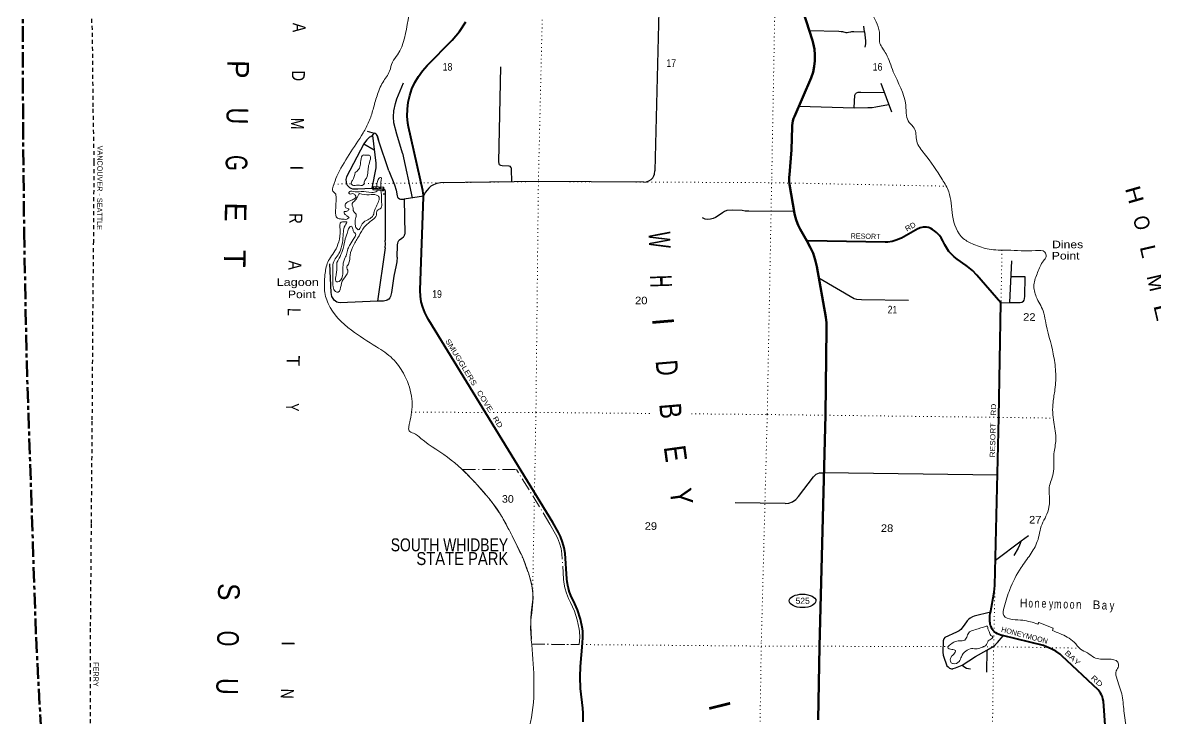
# Model space of a CAD drawing. Header units: feet. Extents: x -493433 to -244333, y 184684 to 373072.
# Drawn here: x -404161 to -377997, y 204018 to 220084 of the extents above; entities that cross this region are included whole.
import ezdxf
from ezdxf.enums import TextEntityAlignment as Align

# ---------------------------------------------------------------- set-up
doc = ezdxf.new("R2010")
doc.units = ezdxf.units.FT
doc.header["$LTSCALE"] = 60
for name, pattern in [('DOT_DASHED', [7.7, 5, -1.2, 0.3, -1.2]), ('DOTTED', [1.5, 0.3, -1.2]), ('LONG_DASH_SHORT_DASH', [9.9, 6, -1.2, 1.5, -1.2]), ('SHORT_DASHED', [2.7, 1.5, -1.2])]:
    doc.linetypes.add(name, pattern=pattern)
for name, color, linetype, lineweight in [('11', 7, 'LONG_DASH_SHORT_DASH', 60), ('17', 7, 'Continuous', 25), ('23', 7, 'Continuous', 70), ('26', 7, 'Continuous', 40), ('27', 7, 'Continuous', 13), ('29', 7, 'Continuous', 25), ('31', 7, 'Continuous', 13), ('33', 7, 'SHORT_DASHED', 25), ('39', 7, 'Continuous', 13), ('41', 7, 'Continuous', 13), ('44', 7, 'DOT_DASHED', 13), ('7', 7, 'DOTTED', 13)]:
    doc.layers.add(name, color=color, linetype=linetype, lineweight=lineweight)
doc.layers.add('42', color=7, linetype='Continuous')

msp = doc.modelspace()

# ---------------------------------------------------------------- linework, layer by layer
at = {"layer": '11'}
msp.add_lwpolyline([(-404160.52, 220592.79), (-404150.71, 217746.81), (-404126.18, 215249.21), (-404067.33, 212260.91), (-403851.54, 205886.88), (-403573.84, 200733.18), (-403573.84, 200733.18), (-403233.6, 196946.51), (-402772.6, 193374.28), (-402390.07, 191107.29), (-402061.5, 189326.08), (-401830.39, 188208.87), (-401606.95, 187175.87)], dxfattribs=at)
at = {"layer": '17'}
msp.add_ellipse((-386145.95, 206731.21), major_axis=(-309.24, 1), ratio=0.500121, dxfattribs=at)
at = {"layer": '23'}
for points in [[(-386047.18, 215048), (-386075.45, 215101.55), (-386198.18, 215313.68), (-386247.67, 215407.68), (-386287.06, 215506.33), (-386315.93, 215608.55), (-386329.28, 215678.91), (-386447.44, 216343.96), (-386455.88, 216429.52), (-386455.33, 216515.49), (-386450.79, 216566.05), (-386404.31, 217145.51), (-386385.39, 217679.09), (-386385.41, 217706.59), (-386381.12, 217761.35), (-386371.14, 217815.37), (-386355.56, 217868.05), (-386334.56, 217918.8), (-385945.48, 218808.83), (-385903.17, 218937.39), (-385874.53, 219069.67), (-385859.88, 219204.21), (-385859.37, 219339.55), (-385873, 219474.2), (-385900.64, 219606.69), (-385919.23, 219670.44), (-387316.25, 224036.28)], [(-385783.73, 203987.79), (-385750.63, 205675.76), (-385619.41, 211029.37), (-385590.2, 213019.88), (-385591.39, 213150.07), (-385606.17, 213279.42), (-385606.7, 213282.54), (-385815.49, 214452.3), (-385851.15, 214607.2), (-385902.81, 214757.51), (-385969.9, 214901.61), (-385970.39, 214902.53), (-386047.18, 215048)]]:
    msp.add_lwpolyline(points, dxfattribs=at)
at = {"layer": '26'}
for points in [[(-394809.96, 213269.53), (-394870.53, 213387.41), (-394918.44, 213510.97), (-394953.18, 213638.86), (-394974.35, 213769.68), (-394981.74, 213902), (-394981.73, 213912.57), (-394905.15, 216053.45), (-394904.27, 216078.23), (-394904.53, 216103.45), (-394906.23, 216148.88), (-394914.66, 216207.81), (-395244.35, 217677.01), (-395259.64, 217762.48), (-395275.2, 217923.26), (-395273.87, 218084.79), (-395255.66, 218245.29), (-395220.77, 218403.01), (-395169.59, 218556.22), (-395102.68, 218703.24), (-395020.76, 218842.46), (-394924.74, 218972.36), (-394815.67, 219091.5), (-394239.85, 219677.78), (-394072.42, 219883.19), (-393927.39, 220104.97)], [(-383357.31, 215359.59), (-383393.75, 215353.82), (-383429.39, 215344.28), (-383463.83, 215331.07), (-383486.13, 215320.18), (-383863.83, 215107.98), (-383885.82, 215097.73), (-383980.01, 215060.34), (-384077.6, 215032.99), (-384177.5, 215015.99), (-384239.83, 215010.75), (-386020.15, 215047.44), (-386047.18, 215048)], [(-379104.15, 203088.29), (-379197.86, 204418.73), (-379206.97, 204467.16), (-379221.1, 204514.36), (-379240.08, 204559.83), (-379263.71, 204603.07), (-379291.72, 204643.6), (-379320.81, 204677.78), (-380156.79, 205465.17), (-380196.08, 205499.6), (-380294.47, 205568.36), (-380399.51, 205626.46), (-380510.05, 205673.26), (-380582.21, 205696.77), (-381526.09, 205928.95), (-381530.25, 205929.72), (-381569.46, 205939.33), (-381607.45, 205952.98), (-381643.8, 205970.53), (-381678.12, 205991.79), (-381710.03, 206016.51), (-381739.18, 206044.44), (-381740.14, 206045.68), (-381763, 206078.93), (-381782.27, 206114.39), (-381797.72, 206151.67), (-381801.78, 206165.36), (-381809.2, 206190.35), (-381813.15, 206215.36), (-381819.31, 206254.31), (-381822.69, 206318.96), (-381819.29, 206383.6), (-381809.15, 206447.54), (-381807.72, 206454.09), (-381720.81, 206928.68), (-381703.39, 207082.97), (-381610.41, 210968.84), (-381567.25, 213613.53), (-382118.78, 214253.42), (-382223.5, 214358.66), (-382338.65, 214452.38), (-382370.26, 214474.8), (-382574.11, 214620.89), (-382643.74, 214674.43), (-382707.4, 214734.95), (-382764.38, 214801.79), (-382814.06, 214874.22), (-382855.9, 214951.45), (-382865.1, 214971.45), (-382905.83, 215047.77), (-382942.13, 215111.85), (-382981.32, 215165.46), (-383003.6, 215190.07), (-383026.2, 215215.03), (-383051.24, 215237.03), (-383087, 215267.66), (-383147.28, 215309.22), (-383186.57, 215330.62), (-383211.61, 215344.26), (-383236.57, 215350.95), (-383247.2, 215353.8), (-383283.63, 215359.58), (-383320.47, 215361.51), (-383357.31, 215359.59)], [(-391212.26, 203940.69), (-391213.15, 204136.3), (-391220.23, 204249.86), (-391273.49, 204705.58), (-391286.5, 204974.56), (-391273.94, 205218.28), (-391225.4, 205753.86), (-391217.73, 205892.02), (-391224.55, 206030.22), (-391231.78, 206088.34), (-391277.33, 206308.85), (-391345.69, 206523.38), (-391436.09, 206729.59), (-391482.64, 206817.16), (-391528.53, 206931.91), (-391562.18, 207050.83), (-391583.21, 207172.61), (-391589.35, 207241), (-391629.44, 207824.44), (-391651.85, 207958.92), (-391688.2, 208090.32), (-391738.09, 208217.2), (-391783.38, 208307.32), (-391916.66, 208544.05), (-394777.29, 213213.04), (-394809.96, 213269.53)]]:
    msp.add_lwpolyline(points, dxfattribs=at)
at = {"layer": '29'}
for p, q in [((-389401.67, 223148.22), (-389558.69, 216660.55)), ((-385993.51, 219898.66), (-385304.26, 219887.18)), ((-393126.72, 219063.25), (-393170.05, 216870.81)), ((-384339.92, 218687.65), (-384090.91, 218027.42)), ((-386224.78, 218155.64), (-384952.29, 218118.75)), ((-396202.83, 217580.79), (-396042.91, 217531.81)), ((-396076.16, 217474.43), (-396042.91, 217531.81)), ((-396076.16, 217474.43), (-396003.26, 216841.1)), ((-395972.52, 217475.58), (-395938.17, 217366.66)), ((-396279.59, 217286.84), (-396679.05, 216520.13)), ((-396279.59, 217286.84), (-396038.46, 217146.86)), ((-395701.2, 216663.59), (-395938.17, 217366.66)), ((-395383.6, 217068.82), (-395160.48, 216038.84)), ((-396005.73, 216728.3), (-396092.97, 216262.39)), ((-395787.37, 216198.89), (-395783.43, 215054.05)), ((-394899.87, 216077.13), (-395344.55, 216005.53)), ((-395344.55, 216005.53), (-395335.45, 215202.6)), ((-386345.63, 215725.48), (-387386.44, 215728.3)), ((-395789.01, 214881.59), (-395962.34, 213650.63)), ((-381361.21, 213617.51), (-381311.68, 214581.3)), ((-397033.99, 213848.74), (-397061.83, 214511.08)), ((-381001.29, 214212.18), (-381331.01, 214215.91)), ((-395962.34, 213650.63), (-396829.82, 213616.5)), ((-381643.92, 209636.54), (-385652.31, 209686.98)), ((-381889.05, 205593.96), (-381897.76, 205083.82))]:
    msp.add_line(p, q, dxfattribs=at)
for points in [[(-385304.26, 219887.18), (-385254.65, 219882.49), (-385225.42, 219877.18), (-385144.65, 219855.91), (-385115.42, 219854.85), (-385080.87, 219860.17), (-385027.73, 219875.05), (-385005.94, 219878.24), (-384961.3, 219878.24), (-384717.38, 219870.8), (-384730.66, 220004.79)], [(-384717.38, 219870.8), (-384695.06, 219664.5), (-384694, 219625.16), (-384695.06, 219593.25), (-384708.88, 219517.75)], [(-395383.6, 217068.82), (-395519.74, 217504.75), (-395587.76, 217768.48), (-395596.26, 217908.85), (-395583.51, 218044.96), (-395549.5, 218215.11), (-395515.48, 218325.7), (-395365.41, 218697.64)], [(-384952.29, 218118.75), (-384937.39, 218410.76), (-384924.64, 218442.66), (-384899.13, 218466.06), (-384860.87, 218476.69), (-384803.47, 218478.82), (-384263.54, 218472.44)], [(-384952.29, 218118.75), (-384639.79, 218121.51), (-384535.63, 218127.89), (-384450.6, 218140.66), (-384159.38, 218191.7)], [(-396076.16, 217474.43), (-396120.25, 217450.52), (-396145.76, 217435.63), (-396176.58, 217412.23), (-396209.53, 217380.33), (-396242.48, 217339.92), (-396279.59, 217286.84)], [(-395938.17, 217366.66), (-395973.04, 217478.17), (-395984.74, 217497.31), (-395998.55, 217510.07), (-396017.68, 217522.83), (-396042.91, 217531.81)], [(-396003.26, 216841.1), (-396001.48, 216809.8), (-396000.95, 216784.28), (-396005.73, 216728.3)], [(-395701.2, 216663.59), (-395567.56, 216339.26), (-395529.29, 216218.03), (-395508.04, 216088.29), (-395499.53, 216056.39), (-395484.65, 216035.12), (-395459.15, 216015.98), (-395429.38, 216005.35), (-395344.55, 216005.53)], [(-393170.05, 216870.81), (-393162.3, 216832.68), (-393158.05, 216820.99), (-393151.14, 216809.29), (-393139.98, 216801.85), (-393125.1, 216794.4), (-393085.25, 216785.89), (-392927.94, 216779.51), (-392910.4, 216769.94), (-392889.68, 216747.61), (-392878.52, 216730.6), (-392874.72, 216708.64)], [(-392874.72, 216708.64), (-392873.05, 216698.85), (-392868.56, 216405.46)], [(-389815.2, 216402.96), (-389746.79, 216411.56), (-389697.9, 216428.58), (-389642.63, 216464.73), (-389606.49, 216503.02), (-389578.86, 216545.55), (-389566.1, 216585.96), (-389558.69, 216660.55)], [(-396679.05, 216520.13), (-396689.15, 216489.19), (-396693.4, 216461.54), (-396690.22, 216396.68), (-396680.65, 216361.58), (-396662.58, 216329.68), (-396637.07, 216300.97), (-396611.56, 216278.64), (-396578.61, 216259.5), (-396540.35, 216246.73), (-396515.91, 216243.54), (-396473.39, 216242.48), (-396417.93, 216242.67)], [(-394511.57, 216384.92), (-394591.85, 216369.03), (-394670.5, 216341.38), (-394730.02, 216305.23), (-394781.04, 216262.69), (-394819.3, 216218.03), (-394859.69, 216164.86), (-394899.87, 216077.13)], [(-389815.2, 216402.96), (-392247.75, 216415.18), (-394511.57, 216384.92)], [(-396417.93, 216242.67), (-396092.97, 216262.39), (-395820, 216243.95)], [(-395820, 216243.95), (-395806.72, 216235.57), (-395803, 216231.31), (-395797.15, 216223.87), (-395791.84, 216215.36), (-395787.37, 216198.89)], [(-387386.44, 215728.3), (-387471.21, 215733.14), (-387542.42, 215743.77), (-387772, 215752.28), (-387895.29, 215743.77), (-387949.5, 215722.5), (-387997.33, 215688.47), (-388117.43, 215607.66), (-388158.88, 215582.13), (-388213.09, 215560.86), (-388269.42, 215548.1), (-388336.38, 215541.72), (-388392.71, 215548.1), (-388456.48, 215573.62)], [(-395507.52, 214664.38), (-395503.27, 214949.37), (-395497.95, 214989.78), (-395487.32, 215021.69), (-395470.32, 215053.59), (-395457.56, 215069.54), (-395405.48, 215109.95), (-395364.03, 215139.72), (-395354.47, 215148.23), (-395348.09, 215157.8), (-395342.77, 215170.56), (-395338.52, 215183.32), (-395335.45, 215202.6)], [(-395789.01, 214881.59), (-395781.74, 214972.77), (-395783.43, 215054.05)], [(-395507.52, 214664.38), (-395516.02, 214563.35), (-395530.9, 214486.79), (-395586.17, 214231.57), (-395637.19, 213853), (-395660.57, 213759.42), (-395675.45, 213727.52), (-395700.96, 213695.61), (-395739.22, 213672.22), (-395766.86, 213663.71), (-395828.5, 213653.08), (-395962.34, 213650.63)], [(-385772.15, 214193.28), (-384956.44, 213712.65), (-384896.92, 213695.64), (-384786.38, 213691.39), (-383702.25, 213678.63)], [(-381019.53, 213705.71), (-381010.16, 213770.61), (-381001.29, 214212.18)], [(-396829.82, 213616.5), (-396873.29, 213620.12), (-396902.52, 213629.69), (-396931.75, 213649.89), (-396962.04, 213678.6), (-396991.27, 213714.76), (-397017.31, 213763.68), (-397028.47, 213804.09), (-397033.99, 213848.74)], [(-381564.3, 213613.55), (-381361.21, 213617.51), (-381120.78, 213619.22)], [(-381120.78, 213619.22), (-381078.02, 213629.7), (-381044, 213650.97), (-381029.12, 213674.36), (-381019.53, 213705.71)], [(-386549.73, 208981.41), (-386461.47, 208986.83), (-386379.63, 209014.48), (-386299.91, 209069.78), (-386239.33, 209137.84), (-385890.71, 209597.24), (-385828, 209654.66), (-385796.11, 209675.93), (-385754.66, 209686.56), (-385652.31, 209686.98)], [(-386546.3, 208981.6), (-386549.73, 208981.41), (-387699.77, 208998.74)], [(-381689.23, 207674.64), (-381095.58, 208116.28), (-380929.83, 208239.59)], [(-381095.58, 208116.28), (-381131.13, 208016.99), (-381165.14, 207944.68), (-381269.3, 207780.91)], [(-381805.69, 206467.42), (-382184.43, 206379.32), (-382222.69, 206364.43), (-382275.84, 206334.66), (-382305.6, 206311.26), (-382345.99, 206270.85), (-382409.76, 206170.89), (-382490.54, 206073.05), (-382524.55, 206041.15), (-382586.2, 206004.99), (-382856.17, 205881.64), (-382883.8, 205851.86), (-382900.81, 205805.07), (-382905.06, 205549.85), (-382894.43, 205475.41), (-382890.18, 205456.27), (-382809.4, 205232.95), (-382786.02, 205205.3), (-382752, 205179.78), (-382705.24, 205164.89), (-382677.6, 205162.76), (-382664.85, 205167.02), (-382609.58, 205188.29), (-382460.78, 205248.68)], [(-382460.78, 205248.68), (-382152.54, 205449.89), (-381888.95, 205592.39), (-381742.27, 205677.46), (-381699.76, 205713.62), (-381644.49, 205773.17), (-381508.44, 205919.92)], [(-382460.78, 205248.68), (-382397, 205201.05), (-382358.74, 205179.78), (-382267.33, 205158.51)]]:
    msp.add_lwpolyline(points, dxfattribs=at)
at = {"layer": '29', "linetype": 'DOTTED', "lineweight": 100}
msp.add_arc((-395971.25, 216117.09), 161.25, 0.30804, 115.23451, dxfattribs=at)
at = {"layer": '31'}
for p, q in [((-396067.37, 216299.63), (-395817.94, 216282.72)), ((-395817.94, 216282.72), (-395823, 216207.88))]:
    msp.add_line(p, q, dxfattribs=at)
msp.add_lwpolyline([(-395823, 216207.88), (-396072.42, 216224.79), (-396067.37, 216299.63)], dxfattribs=at)
msp.add_lwpolyline([(-396063.89, 216232.23), (-396059.92, 216291.1), (-395826.46, 216275.27), (-395830.44, 216216.4)], close=True, dxfattribs=at)
at = {"layer": '33'}
msp.add_lwpolyline([(-402623.43, 221141.35), (-402554.78, 219848.29), (-402537.61, 218091.53), (-402515.53, 216863.45), (-402527.81, 215039.29), (-402544.96, 213266.47), (-402559.67, 210881.56), (-402579.3, 208506.47), (-402598.91, 206101.94), (-402603.81, 203496.22), (-402564.58, 201832.68), (-402552.32, 201143.21), (-402449.33, 199583.93), (-402441.97, 199483.33), (-402324.26, 197877.45), (-401491.92, 190222.06), (-401426.71, 189773.19), (-401240.34, 189086.18), (-401039.25, 188531.67), (-400709.5, 187871.52)], dxfattribs=at)
at = {"layer": '39'}
msp.add_lwpolyline([(-380711.95, 206196.52), (-380689.47, 206232.68), (-380355.55, 206100.77), (-380374.14, 206046.4)], dxfattribs=at)
for points in [[(-383728.48, 232807.23), (-383585.85, 232613.43), (-383593.6, 232399.47), (-383544.79, 232193.13), (-383555.97, 232055.92), (-383641.93, 231903.16), (-383639.11, 231495.27), (-383575.26, 231149.49), (-383505.17, 231082.3), (-383382.76, 230996.51), (-383333.74, 230816.42), (-383232.8, 230567.25), (-383179.88, 230370.97), (-383204.39, 230078.4), (-383476.7, 229073.06), (-383563.46, 228819.35), (-383730.71, 228594.55), (-384797.98, 227597.63), (-385162.34, 227198.76), (-385472.23, 226797.43), (-386530.88, 225616.69), (-386598.37, 225502.15), (-386532.37, 225428.93), (-386464.1, 225385.98), (-386488.98, 225301.37), (-386619.35, 225146.95), (-386646.18, 225043.26), (-386669.92, 224811.8), (-386653.1, 224452.65), (-386508.13, 223904.31), (-386260.7, 223298.6), (-385755.68, 222095.19), (-385445.94, 221713.1), (-385094.12, 221294.33), (-384995.97, 221202.68), (-384928.57, 221050.71), (-384833.05, 220882.35), (-384535.14, 220280.28), (-384365.42, 219798.37), (-384358.91, 219602.46), (-384297.24, 219490.91), (-384215.53, 219361.03), (-384049.28, 218951.83), (-383760.79, 218180.23), (-383742.53, 217937.79), (-383681.24, 217777.79), (-383567.26, 217647.65), (-383509.08, 217350.37), (-383335.81, 217062.26), (-382916.86, 216457.2), (-382769.74, 216179.4), (-382681.27, 215629.49), (-382433.25, 215098.49), (-382190.16, 214963.27), (-381837.92, 214851.4), (-381412.33, 214829.8), (-380762.65, 214820.54), (-380549.04, 214784.49), (-380519.55, 214687.34), (-380582.94, 214580.84), (-380716.21, 214315.39), (-380803.23, 214029.37), (-380746.92, 213750.28), (-380590.06, 213427.98), (-380535.38, 213199.38), (-380355.79, 212434.72), (-380300.5, 212028.43), (-380315.9, 211612.62), (-380360.64, 211314.15), (-380344.08, 210857.7), (-380292.82, 210451.44), (-380339.77, 210128.76), (-380355.51, 209670.55), (-380446.82, 209352.27), (-380439.05, 209059.44), (-380454.5, 208891.98), (-380522.73, 208684.56), (-380612.97, 208501.54), (-380723.09, 208100.63), (-380888.95, 207797.08), (-381099.16, 207497.92), (-381357.39, 206995.22), (-381489.8, 206582.37), (-381499.4, 206390.63), (-381302.33, 206304.24), (-381054.31, 206282.06), (-380711.95, 206196.52)], [(-393202.11, 229521.71), (-393175.19, 229496.37), (-393055.98, 229515.61), (-393083.66, 229588.52), (-393147.6, 229667.78), (-393197.58, 229726.73), (-393199.34, 229759.05), (-393114.66, 229750.29), (-393036.83, 229640.64), (-392961.17, 229512.82), (-392806.33, 229444.95), (-392544.33, 229404.48), (-391988.21, 229303.08), (-391686.47, 229183.55), (-391546.58, 229012.82), (-391474.45, 228947.62), (-391240.06, 228988.14), (-390913.27, 228975.41), (-390748.15, 228931.68), (-390709.75, 228939.45), (-390705.19, 229006.04), (-390684.61, 229056.36), (-390638.78, 228983.3), (-390597.16, 228888.07), (-390480.59, 228828.57), (-390404.83, 228712.88), (-390381.84, 228559.24), (-390305.59, 228504.11), (-390239.49, 228443), (-390254.54, 228326.02), (-390178.81, 228206.28), (-390117.89, 227999.84), (-390043.38, 227726.66), (-389988.05, 227578.82), (-389996.92, 227477.94), (-390165.6, 227327.86), (-390313.13, 227298.76), (-390488.86, 227275.95), (-390789.78, 227498.45), (-391069.84, 227805.59), (-391267.28, 228099.95), (-391318.22, 228292.18), (-391331.13, 228445.73), (-391388.87, 228543.11), (-391549.87, 228596.91), (-391789.62, 228645.27), (-392003.5, 228647), (-392312.54, 228607.08), (-392672.23, 228543.35), (-392815.97, 228483.93), (-392961.37, 228468.95), (-393039.92, 228487.75), (-393043.42, 228554.41), (-393095.48, 228605.31), (-393110.71, 228720.52), (-393120.28, 228787.23), (-393164.47, 228811.81), (-393169.32, 228708.87), (-393156.53, 228541.19), (-393112.75, 228209.7), (-393103.26, 227878.49), (-393118.23, 227517.19), (-393235.85, 226934.61), (-393422.73, 226269.81), (-393616.76, 225720.16), (-393764.15, 225200.41), (-394073.27, 224387.18), (-394659.58, 222972.47), (-394734.34, 222704.53), (-394774.7, 222450.44), (-394899.74, 221694.28), (-395259.07, 220148.52), (-395503.57, 219340.82), (-395617.93, 219170.12), (-395684.13, 218964.7), (-395841.56, 218705.51), (-395975.21, 218391.6), (-396066.45, 218081.39), (-396161.52, 217797.46), (-396296.76, 217538.09), (-396901.99, 216535.42), (-396986.51, 216309.96), (-396995.51, 216192.93), (-396941.43, 216142.01), (-396920.02, 216042.91), (-396932.54, 215736.1), (-396891.48, 215570.2), (-396794.79, 215549.23), (-396675.76, 215546.26), (-396617.02, 215574.05)], [(-396480.96, 216621.71), (-396399.66, 216695.76), (-396356.34, 216814.54), (-396330.79, 216983.94), (-396298.18, 217024.06), (-396221.53, 217021.42), (-396140.83, 217018.76), (-396129.43, 216929.82), (-396168.92, 216784.76), (-396186.15, 216647.6), (-396219.65, 216494.42), (-396262.61, 216420.06), (-396293.55, 216335.51), (-396414.65, 216332.44), (-396543.8, 216331.46), (-396569.8, 216359.94), (-396540.92, 216440.47), (-396480.96, 216621.71)], [(-395978.81, 216295.17), (-395979.68, 216299.84), (-395960.57, 216418.81), (-395917.58, 216497.21), (-395881.19, 216505), (-395881.74, 216436.35), (-395888.78, 216311.22), (-395888.15, 216289.06)], [(-395885.85, 216207.95), (-395885.63, 216200.15), (-395870.32, 216095.03), (-395869.58, 215933.5), (-395882.71, 215804.38), (-395969.97, 215742.49), (-395991, 215635.65), (-396080.61, 215531.37), (-396269.63, 215359.25), (-396390.25, 215162.35), (-396519.12, 214941.28), (-396595.56, 214717.78), (-396635.54, 214510.13), (-396674.6, 214419.59), (-396650.79, 214368.92), (-396726.83, 214193.87), (-396806.93, 214016.83), (-396874.75, 213861.9), (-396931.15, 213874.47), (-396990.8, 213986), (-396995.43, 214165.74), (-396999.53, 214412.11), (-396974.07, 214569.39), (-396896.44, 214689.91), (-396820.69, 214826.6), (-396766.34, 215064.42), (-396752.73, 215254.11), (-396713.21, 215403.2), (-396672.23, 215481.62), (-396739.64, 215482.5), (-396801.43, 215474.58), (-396826.99, 215305.18), (-396859.5, 215022.77), (-396947.92, 214813.49), (-397052.06, 214658.86), (-397125.82, 214518.12), (-397180.65, 214219.73), (-397188.94, 213937.12), (-397104.87, 213597.23), (-396566.93, 212983.13), (-395988.82, 212600.91), (-395615.7, 212323.31), (-395364.12, 211986.11), (-395178.65, 211455.61), (-395194.62, 210967.11), (-395240.74, 210749.42), (-395235.39, 210660.54), (-395134.96, 210603.19), (-394960.36, 210482.66), (-394260.09, 209982.35), (-393655.3, 209402.03), (-393145.8, 208763.93), (-392974.63, 208465.75), (-392555.77, 207594.16), (-392417.92, 207165), (-392373.74, 206883.99), (-392425.65, 206189.83), (-392401.17, 205715.14), (-392349.57, 204842.47), (-392433.49, 203928.49), (-392560.12, 203481.27), (-392853.94, 202562.92), (-392989.38, 202277.3), (-393070.74, 201940.76), (-393128.89, 201733.26), (-393181.57, 201451.01), (-393298.57, 201201.58), (-393419.95, 200907.77), (-393671.06, 200540.29), (-393821.98, 200337.58), (-394474.54, 199729.02)], [(-396617.02, 215574.05), (-396661.07, 215616.81), (-396711.23, 215653.56), (-396734.96, 215714.32), (-396670.27, 215729.95), (-396627.52, 215776.05), (-396691.84, 215808.87), (-396711.49, 215875.66), (-396648.39, 215943.8), (-396539.03, 215993.4), (-396467.97, 216049.36), (-396477.65, 216099.92), (-396533.86, 216136.71), (-396592.47, 216125.07), (-396624.58, 216147.54), (-396587.93, 216189.65), (-396526, 216181.95), (-396342, 216181.95), (-396097, 216163.95), (-395980.54, 216190.82), (-395965.59, 216214.69)], [(-396380.52, 216135.48), (-396152.7, 216109.42), (-395985.28, 216102.01), (-395929.19, 216051.08), (-395950.32, 215930.11), (-396003.68, 215817.47), (-396034.54, 215743.01), (-396061.62, 215636.21), (-396108.46, 215582.07), (-396217.93, 215518.34), (-396342, 215394.16), (-396409.32, 215301.82), (-396447.4, 215334.43), (-396478.96, 215425.55), (-396469.87, 215554.7), (-396458.96, 215657.58), (-396512.95, 215720.61), (-396534.29, 215827.79), (-396551.96, 215890.53), (-396496.89, 215964.79), (-396437.81, 216034.99), (-396411.1, 216095.34), (-396396.77, 216121.48), (-396380.52, 216135.48)], [(-396901.59, 214548.62), (-396829.92, 214681.3), (-396755.77, 214870.5), (-396707.59, 215094.23), (-396653.9, 215249.27), (-396618.81, 215347.93), (-396574.12, 215385.93), (-396532.29, 215316.94), (-396512.66, 215248.14), (-396468.57, 215209.42), (-396497.54, 215118.79), (-396591.63, 214958.02), (-396648.93, 214857.53), (-396680.24, 214726.54), (-396727.48, 214621.92), (-396763.27, 214434.43), (-396768.49, 214285.06), (-396848.57, 214110.04), (-396905.18, 214096.37), (-396926.36, 214223.74), (-396907.36, 214330.6), (-396904.17, 214477.97), (-396901.59, 214548.62)], [(-380374.14, 206046.4), (-380030.31, 205892.2), (-379871.81, 205777.86), (-379725.76, 205619.19), (-379567.07, 205529.08), (-379412.52, 205424.86), (-379085.95, 205383.87), (-378862.53, 205313.42), (-378849.12, 205222.45), (-378900.43, 205113.83), (-378881.82, 204915.81), (-378763.75, 204537.29), (-378718.48, 204139.16), (-378557.97, 203259.55), (-378488.54, 202598.75), (-378427.4, 201911.76), (-378478.79, 201538.63), (-378506.05, 200389.98), (-378491.46, 200194.01), (-378446.01, 200072.5), (-378475.37, 199933.42), (-378457.65, 199622.33), (-378423.81, 199309.1), (-378465.56, 199133.77), (-378558.46, 198870.01), (-378595.46, 198529.08), (-378649.79, 198293.28), (-378665.93, 198039.01), (-378754.62, 197797.43), (-378812.99, 197561.66), (-378750.32, 197320.88), (-378675.06, 197142.6), (-378671.05, 196629.71), (-378702.12, 196274.6), (-378840.79, 195835.55), (-379070.57, 195358.87), (-379453.31, 194677.47), (-379699.15, 194211.02), (-379809.93, 193981.73), (-379819.31, 193561.83), (-379778.91, 193313.15), (-379773.72, 192949.67), (-379694.39, 192775.39), (-379539.87, 192667.13), (-379250.76, 192483.09), (-378773.88, 192311.66), (-378588.25, 192310.17), (-378419.26, 192500.63), (-378198.71, 192832), (-378004.75, 192862.75), (-377547.83, 192719.75), (-376814.4, 192584.63), (-376227.43, 192555.67), (-376034.93, 192657.1), (-375816.8, 192938.02), (-375574.38, 193226.82), (-375343.76, 193556.1), (-375020.15, 193904.82), (-374386.03, 194479.2), (-374055.78, 194902.57), (-373883.44, 195260.59), (-373823.75, 195663.93), (-373821.47, 195950.62), (-373678.33, 196189.75), (-373349.2, 196726.2), (-373249.71, 197058.55), (-373101.25, 197459.16), (-373013.07, 197892.56), (-372960.98, 198354.52), (-372806.17, 198791.42), (-372468.03, 199446.92), (-372316.9, 199675.89), (-372137.62, 199890.49), (-372064.81, 200166.52), (-372010.41, 200410.39), (-371922.28, 200583.33), (-371898.16, 200825.43), (-371723.71, 201195.54), (-371657.99, 201849.2), (-371661.48, 202172.29), (-371745.77, 202485.93), (-371730.6, 202871.45), (-371803.08, 203146.64), (-372010.77, 203420.89), (-372331.38, 203704.12), (-372420.64, 203898.68), (-372371.17, 204029.52), (-372283.36, 204162.08), (-372273.97, 204327.57), (-372306.47, 204555.99), (-372271.69, 204870.69), (-372325.72, 205182.07), (-372516.86, 205506.66), (-372602.29, 205674.94), (-372675.09, 205909.74), (-372935.13, 206452.95), (-372972.07, 206628.91)], [(-381906.9, 206149.6), (-382153.73, 206066.78), (-382289.33, 206015.38), (-382344.58, 205918.91), (-382397.78, 205826.45), (-382458.45, 205808.77), (-382581.6, 205801.69), (-382729.52, 205724.13), (-382790.62, 205651.93), (-382700.16, 205608.81), (-382613.59, 205583.88), (-382648.53, 205503.4), (-382715.7, 205431.25), (-382720.66, 205314.18), (-382664.42, 205281.42), (-382530.86, 205328.81), (-382477.51, 205441.45), (-382375.58, 205571.87), (-382241.95, 205629.35), (-382114.86, 205624.29), (-381991.46, 205663.68), (-381894.15, 205721.45), (-381867.39, 205787.86), (-381794.25, 205849.87), (-381749.5, 205895.94), (-381793.58, 205934.66), (-381833.23, 206023.82), (-381863, 206086.65), (-381870.62, 206143.25), (-381906.9, 206149.6)]]:
    msp.add_spline(points, degree=3, dxfattribs=at)
at = {"layer": '44'}
for p, q in [((-394003.62, 209764.86), (-392751.83, 209763.62)), ((-392402.04, 205731.3), (-391302.28, 205722.03))]:
    msp.add_line(p, q, dxfattribs=at)
for points in [[(-393995.37, 209757.04), (-393665.43, 209413.06), (-393333.08, 209022.97), (-393066.58, 208635.4), (-392778.11, 208078.62), (-392594.17, 207682.91), (-392594.17, 207682.91), (-392453.36, 207297.09), (-392397.92, 207078.88), (-392374.87, 206909.63), (-392376.35, 206762.19), (-392411.19, 206460.59), (-392424.71, 206316.99), (-392423.53, 206147.09), (-392402.04, 205731.3)], [(-391302.28, 205722.03), (-391292.83, 205892.25), (-391299.32, 206023.73), (-391305.84, 206076.11), (-391349.98, 206289.83), (-391415.96, 206496.87), (-391503.64, 206696.89), (-391550.77, 206785.54), (-391599.63, 206907.71), (-391635.42, 207034.19), (-391657.64, 207162.86), (-391664.12, 207235.08), (-391704.02, 207815.68), (-391725.18, 207942.71), (-391759.44, 208066.53), (-391806.64, 208186.58), (-391849.6, 208272.06), (-391981.33, 208506.05), (-392751.83, 209763.62)]]:
    msp.add_lwpolyline(points, dxfattribs=at)
at = {"layer": '7'}
for p, q in [((-396971.9, 216356.29), (-396569.38, 216361.31)), ((-396272.74, 216365), (-395973.39, 216368.74))]:
    msp.add_line(p, q, dxfattribs=at)
for points in [[(-391916.22, 228651.72), (-391973.03, 227144.53), (-392119.07, 221859.28), (-392247.75, 216415.18), (-392304.14, 211083.17), (-392379.48, 206963.72)], [(-386660.55, 226124.39), (-386761.36, 221741.86), (-386858.92, 216462.28), (-386961.25, 211034.12), (-387099.12, 205760.92), (-387159.17, 201888.64)], [(-395885.99, 216369.82), (-392247.75, 216415.18), (-386862.31, 216388), (-382828.83, 216307.07)], [(-381539.16, 214833.74), (-381610.41, 210968.84), (-381733.11, 205671.69), (-381805.47, 200362.02), (-381888.87, 194931.29), (-381993.87, 189575.44), (-382034.27, 187533.93)], [(-395180.7, 211086.02), (-392304.14, 211083.17), (-389652.22, 211058.82)], [(-388712.58, 211050.2), (-386961.25, 211034.12), (-381610.41, 210968.84), (-380350.79, 210950.66)], [(-392402.04, 205731.3), (-387102.51, 205686.64), (-382788.66, 205674.63)], [(-381971.81, 205672.36), (-381733.11, 205671.69), (-379751.06, 205639.73)]]:
    msp.add_lwpolyline(points, dxfattribs=at)

# ---------------------------------------------------------------- texts
at = {"layer": '17', "width": 1.05}
msp.add_text('525', height=140, dxfattribs=at).set_placement((-386143.04, 206662.9), align=Align.CENTER)
at = {"layer": '27'}
for s, rotation, width, p in [('RD', 29.328, 1.1, (-383737.27, 215258.49)), ('SMUGGLERS   COVE   RD', 301.495, 1.2, (-394404.51, 212735.42)), ('RESORT   RD', 88.629, 1.2, (-381702.59, 210042.66)), ('BAY', 316.714, 1.3, (-380102.35, 205513.76)), ('RD', 316.714, 1.3, (-379496.42, 204939.35))]:
    msp.add_text(s, height=120, rotation=rotation, dxfattribs=dict(at, width=width)).set_placement(p)
for s, rotation, p in [('RESORT', 358.819, (-385036.82, 215099.16)), ('HONEYMOON', 345.18, (-381567.48, 206020.96))]:
    msp.add_text(s, height=120, rotation=rotation, dxfattribs=at).set_placement(p)
at = {"layer": '33'}
for s, p in [('VANCOUVER - SEATTLE', (-402431.82, 217243.32)), ('FERRY', (-402526.05, 205315.57))]:
    msp.add_text(s, height=120.9, rotation=269.595, dxfattribs=at).set_placement(p)
at = {"layer": '41'}
for s, height, rotation, width, p in [('A', 300, 268.975, 0.8, (-397921.53, 219971.35)), ('P', 500, 268.976, 0.95, (-399431.97, 219011.11)), ('D', 300, 268.976, 0.85, (-397941.4, 218859.72)), ('U', 500, 268.976, 0.8, (-399451.21, 217934.92)), ('M', 300, 268.975, 0.8, (-397961.2, 217752.8)), ('G', 500, 268.975, 0.7, (-399470.64, 216848.87)), ('H', 350, 285.94, 1.2, (-378646.17, 216060.81)), ('R', 300, 268.976, 0.85, (-398000.36, 215563.78)), ('O', 350, 283.075, 0.9, (-378479.4, 215422.08)), ('L', 350, 283.075, 1.1, (-378326.66, 214764.39)), ('A', 300, 268.976, 0.8, (-398019.66, 214484.03)), ('E', 350, 283.075, 1.25, (-377999.98, 213357.74)), ('L', 300, 268.975, 0.8, (-398038.95, 213405.46)), ('Y', 300, 268.975, 0.7, (-398078.3, 211205.81)), ('S', 500, 268.975, 0.9, (-399647.76, 206944.56)), ('H', 200, 359.343, 0.9, (-381038.77, 206581.65)), ('o', 200, 359.343, 0.7, (-380876.62, 206577.93)), ('n', 200, 359.343, 0.85, (-380731.16, 206577.34)), ('e', 200, 359.343, 0.75, (-380572.61, 206575.13)), ('y', 200, 359.343, 0.75, (-380405.11, 206568.63)), ('m', 200, 358.932, 0.8, (-380252.55, 206558.03)), ('o', 200, 358.335, 0.75, (-380068.86, 206556.1)), ('o', 200, 358.335, 0.75, (-379920.64, 206550.29)), ('n', 200, 358.335, 0.85, (-379769.18, 206546.65)), ('a', 200, 358.335, 0.85, (-379174.89, 206532.14)), ('y', 200, 358.335, 0.8, (-379000.13, 206524.8)), ('O', 500, 268.975, 0.7, (-399667.05, 205866.39)), ('U', 500, 268.975, 0.8, (-399686.82, 204760.66)), ('N', 300, 268.975, 0.8, (-398196.61, 204590.32))]:
    msp.add_text(s, height=height, rotation=rotation, dxfattribs=dict(at, width=width)).set_placement(p, align=Align.CENTER)
for s, height, rotation, p in [('I', 300, 268.975, (-397979.45, 216732.69)), ('E', 500, 268.975, (-399490.94, 215713.62)), ('T', 500, 268.976, (-399510.19, 214637.43)), ('M', 350, 283.075, (-378157.71, 214036.91)), ('T', 300, 268.975, (-398059.13, 212277.29)), ('B', 200, 358.335, (-379358.4, 206539.77)), ('I', 300, 268.975, (-398175.88, 205748.61))]:
    msp.add_text(s, height=height, rotation=rotation, dxfattribs=at).set_placement(p, align=Align.CENTER)
at = {"layer": '42'}
for s, rotation, width, p in [('W', 271.835, 0.6, (-389696.92, 215056.79)), ('H', 271.835, 0.6, (-389666.42, 214104.53)), ('D', 274.829, 0.75, (-389525.57, 212090.99)), ('B', 274.829, 0.8, (-389441.71, 211098.47)), ('E', 277.828, 0.85, (-389328.11, 210097.9)), ('Y', 277.828, 0.85, (-389191.92, 209107.22))]:
    msp.add_text(s, height=500, rotation=rotation, dxfattribs=dict(at, width=width)).set_placement(p, align=Align.CENTER)
for s, width, p in [('Dines', 1.2, (-380381.4, 214874.49)), ('Point', 1.2, (-380388.64, 214613.69)), ('Lagoon', 1.25, (-398294.19, 214004.25)), ('Point', 1.2, (-398033.38, 213721.73))]:
    msp.add_text(s, height=175, dxfattribs=dict(at, width=width)).set_placement(p)
for rotation, p in [(274.829, (-389615.88, 213160.02)), (283.93, (-388302.85, 204245.57))]:
    msp.add_text('I', height=500, rotation=rotation, dxfattribs=at).set_placement(p, align=Align.CENTER)
at = {"layer": '44'}
for s, width, p in [('SOUTH WHIDBEY', 0.8, (-394303.26, 207874.8)), ('STATE PARK', 0.85, (-394005.07, 207558.36))]:
    msp.add_text(s, height=300, dxfattribs=dict(at, width=width)).set_placement(p, align=Align.CENTER)
at = {"layer": '7'}
for s, width, p in [('18', 0.85, (-394457.17, 218978.18)), ('17', 0.85, (-389290, 219063.68)), ('16', 0.85, (-384523.87, 218976.95)), ('19', 0.85, (-394699.44, 213731.74)), ('20', 1.1, (-390015.24, 213581.65)), ('21', 0.85, (-384180.29, 213370.05)), ('22', 1.1, (-381051.46, 213199.61)), ('30', 1.05, (-393090.66, 208998.47)), ('29', 1.1, (-389793.74, 208372.4)), ('27', 1.1, (-380915.52, 208518.11)), ('28', 1.1, (-384337.27, 208322.94))]:
    msp.add_text(s, height=175, rotation=359.539, dxfattribs=dict(at, width=width)).set_placement(p)

doc.saveas('drawing.dxf')
